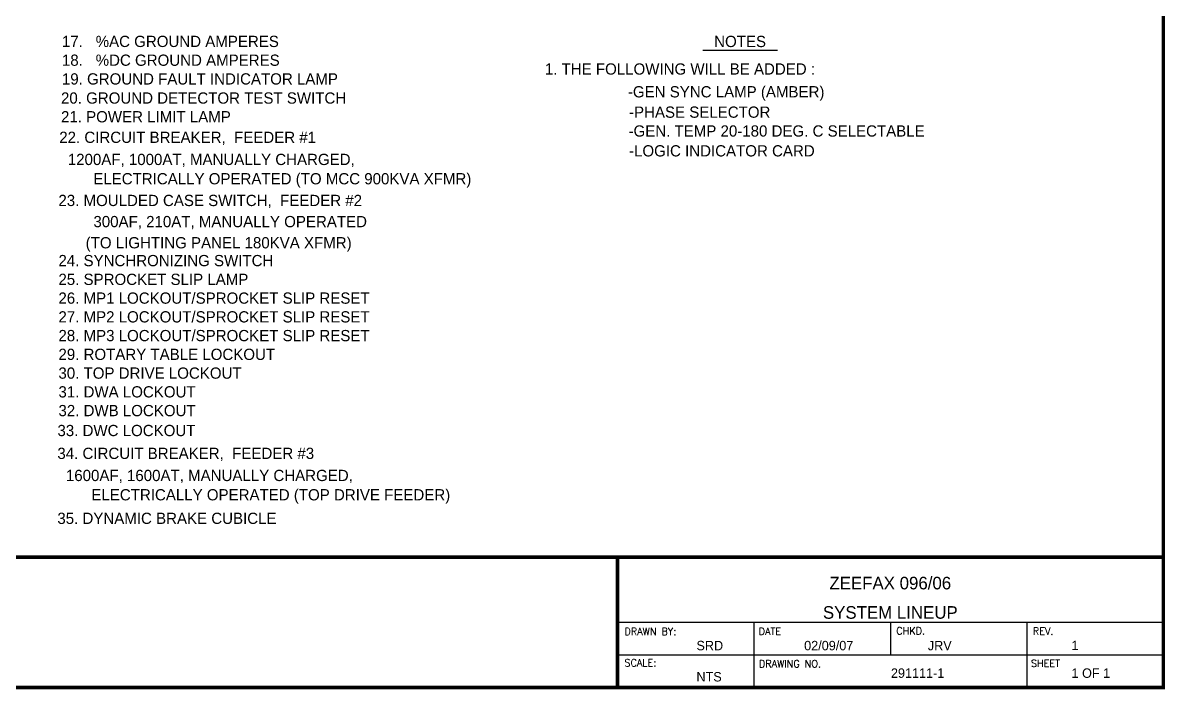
# Model space of a CAD drawing. Header units: inches. Extents: x 6 to 369, y -225 to 2.
# Drawn here: x 166.4 to 369.3, y -225.1 to -106.7 of the extents above; entities that cross this region are included whole.
import ezdxf
from ezdxf.enums import TextEntityAlignment as Align

# ---------------------------------------------------------------- set-up
doc = ezdxf.new("R2010")
doc.units = ezdxf.units.IN
doc.header["$MEASUREMENT"] = 0
doc.layers.add('DIM', color=7, linetype='Continuous')
doc.layers.add('Text', color=84, linetype='Continuous')
doc.styles.add('A1', font='A1.shx')
doc.styles.add('ROMAND', font='ROMAND.shx')

# ---------------------------------------------------------------- blocks, each defined once
blk = doc.blocks.new('A$C47844883')
at = {"layer": 'Text'}
for s, p in [('-PHASE SELECTOR', (0.09, 6.88)), ('-GEN. TEMP 20-180 DEG. C SELECTABLE', (0, 3.53)), ('-LOGIC INDICATOR CARD', (0.09, 0))]:
    blk.add_text(s, height=2, dxfattribs=at).set_placement(p)
blk = doc.blocks.new('A$C3EA6638C')
at = {"layer": 'Text'}
for s, p in [('17. ', (0, 6.67)), ('%AC GROUND AMPERES', (6, 6.67)), ('18. ', (0, 3.33)), ('%DC GROUND AMPERES', (6, 3.33)), ('19. GROUND FAULT INDICATOR LAMP', (0, 0))]:
    blk.add_text(s, height=2, dxfattribs=at).set_placement(p)
blk = doc.blocks.new('A$C33245ACD')
at = {"layer": 'Text'}
for s, p in [('20. GROUND DETECTOR TEST SWITCH', (0, 3.33)), ('21. POWER LIMIT LAMP', (0, 0))]:
    blk.add_text(s, height=2, dxfattribs=at).set_placement(p)

msp = doc.modelspace()

# ---------------------------------------------------------------- linework, layer by layer
at = {"color": 7}
for p, q in [((272.0305, -213.24458), (369.01659, -213.24458)), ((296.27702, -213.24458), (296.27702, -224.81253)), ((320.52355, -213.24458), (320.52355, -219.02856)), ((344.77007, -213.24458), (344.77007, -224.81253)), ((272.0305, -219.02856), (369.01659, -219.02856))]:
    msp.add_line(p, q, dxfattribs=at)
at = {"color": 7, "const_width": 0.62869}
msp.add_lwpolyline([(369.01659, -224.81253), (369.01659, 1.98747), (6.13659, 1.98747), (6.13659, -224.81253)], close=True, dxfattribs=at)
for points in [[(6.13659, -201.67663), (369.01659, -201.67663)], [(272.0305, -224.81253), (272.0305, -201.67663)]]:
    msp.add_lwpolyline(points, dxfattribs=at)
at = {"layer": 'DIM', "color": 7}
msp.add_line((287.19506, -111.50795), (300.42636, -111.50795), dxfattribs=at)

# ---------------------------------------------------------------- block references
for name, p in [('A$C3EA6638C', (173.31644, -117.63836)), ('A$C33245ACD', (173.154, -124.36507)), ('A$C47844883', (273.98708, -130.42336))]:
    msp.add_blockref(name, p, dxfattribs=at)

# ---------------------------------------------------------------- texts
at = {"color": 7, "style": 'A1'}
for s, p in [('ZEEFAX 096/06', (320.49738, -207.38454)), ('SYSTEM LINEUP', (320.49738, -212.60916))]:
    msp.add_text(s, height=2.2381778, dxfattribs=at).set_placement(p, align=Align.CENTER)
at = {"color": 7}
for s, height, style, p in [('DRAWN BY:', 1.257386, 'ROMAND', (273.2633, -215.49969)), ('DATE', 1.257386, 'ROMAND', (297.11515, -215.45859)), ('CHKD.', 1.257386, 'ROMAND', (321.55101, -215.38673)), ('REV.', 1.257386, 'ROMAND', (345.82191, -215.44007)), ('SRD', 1.678633, 'A1', (286.0563, -218.21781)), ('02/09/07', 1.678633, 'A1', (305.19159, -218.21781)), ('JRV', 1.678633, 'A1', (327.16417, -218.21781)), ('1', 1.67863, 'A1', (352.69687, -218.18615)), ('SCALE:', 1.257386, 'ROMAND', (273.26089, -221.07098)), ('DRAWING NO.', 1.2573861, 'ROMAND', (297.14395, -221.24695)), ('SHEET', 1.257386, 'ROMAND', (345.47247, -221.16538)), ('NTS', 1.678633, 'A1', (286.0563, -223.75968)), ('291111-1', 1.678633, 'A1', (320.61101, -223.11313)), ('1 OF 1', 1.678633, 'A1', (352.69687, -223.11313))]:
    msp.add_text(s, height=height, dxfattribs=dict(at, style=style)).set_placement(p)
at = {"layer": 'Text', "color": 7}
for s, p in [('NOTES', (289.20075, -110.97832)), ('1. THE FOLLOWING WILL BE ADDED :', (259.12169, -115.8755)), ('-GEN SYNC LAMP (AMBER)', (273.87483, -119.92533)), ('22. CIRCUIT BREAKER,  FEEDER #1 ', (172.84149, -128.01962)), ('    1200AF, 1000AT, MANUALLY CHARGED,', (171.38725, -131.94916)), ('ELECTRICALLY OPERATED (TO MCC 900KVA XFMR)', (178.88758, -135.38324)), ('23. MOULDED CASE SWITCH,  FEEDER #2 ', (172.69382, -139.24347)), ('300AF, 210AT, MANUALLY OPERATED', (178.91199, -143.0032)), (' (TO LIGHTING PANEL 180KVA XFMR)', (176.78874, -146.76392)), ('24. SYNCHRONIZING SWITCH', (172.69658, -149.93585)), ('25. SPROCKET SLIP LAMP', (172.69658, -153.26918)), ('26. MP1 LOCKOUT/SPROCKET SLIP RESET', (172.69658, -156.60251)), ('27. MP2 LOCKOUT/SPROCKET SLIP RESET', (172.69658, -159.93585)), ('28. MP3 LOCKOUT/SPROCKET SLIP RESET', (172.69658, -163.26918)), ('29. ROTARY TABLE LOCKOUT', (172.69658, -166.60251)), ('30. TOP DRIVE LOCKOUT', (172.69658, -169.93585)), ('31. DWA LOCKOUT', (172.69658, -173.26918)), ('32. DWB LOCKOUT', (172.69658, -176.60251)), ('33. DWC LOCKOUT', (172.51965, -180.14377)), ('34. CIRCUIT BREAKER,  FEEDER #3', (172.50565, -184.20263)), ('    1600AF, 1600AT, MANUALLY CHARGED,', (171.05142, -188.13217)), ('ELECTRICALLY OPERATED (TOP DRIVE FEEDER)', (178.55175, -191.56625)), ('35. DYNAMIC BRAKE CUBICLE', (172.50565, -195.7562))]:
    msp.add_text(s, height=2, dxfattribs=at).set_placement(p)

doc.saveas('drawing.dxf')
